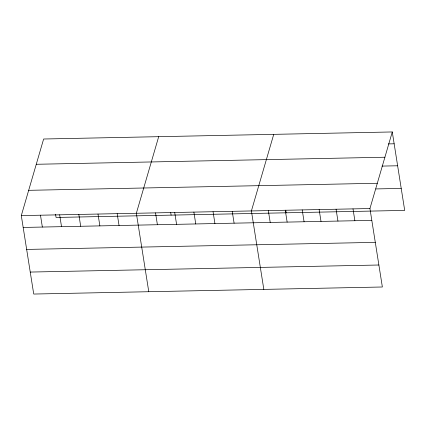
<?xml version="1.0" encoding="UTF-8"?>
<svg xmlns="http://www.w3.org/2000/svg" width="426" height="426" viewBox="0 0 426 426"><rect width="100%" height="100%" fill="white"/><g stroke="black" fill="none" stroke-linecap="round" stroke-linejoin="round"><path stroke-width="0.64" d="M392.277 131.953L369.938 208.543L382.362 286.991L33.723 294.047L21.3 215.599L43.638 139.009L392.277 131.953L404.7 210.401L56.062 217.457L55.55 214.225M158.69 136.682L136.352 213.272L148.775 291.719M273.737 134.35L251.399 210.945L263.827 289.392M388.288 143.913L394.151 143.791M36.269 164.282L384.902 157.226M382 166.092L397.634 165.773M28.67 190.326L377.308 183.271M375.817 188.931L401.217 188.42M21.3 215.599L369.938 208.543M23.174 227.441L371.813 220.386M26.657 249.423L375.295 242.367M30.246 272.065L378.879 265.009M353.005 208.889L354.879 220.727M336.071 209.23L337.946 221.073M319.138 209.571L321.012 221.413M302.204 209.917L304.079 221.754M285.755 210.215L286.165 212.798M285.271 210.258L287.145 222.1M268.332 210.604L270.212 222.441M232.223 211.333L234.103 223.171M213.053 211.722L214.928 223.559M193.878 212.105L195.752 223.948M174.703 212.494L176.577 224.337M170.704 212.542L171.114 215.125M155.527 212.883L157.402 224.726M117.177 213.66L119.051 225.503M98.001 214.049L99.876 225.886M78.826 214.438L80.7 226.275M59.651 214.826L61.525 226.664M40.475 215.21L42.35 227.053"/></g></svg>
